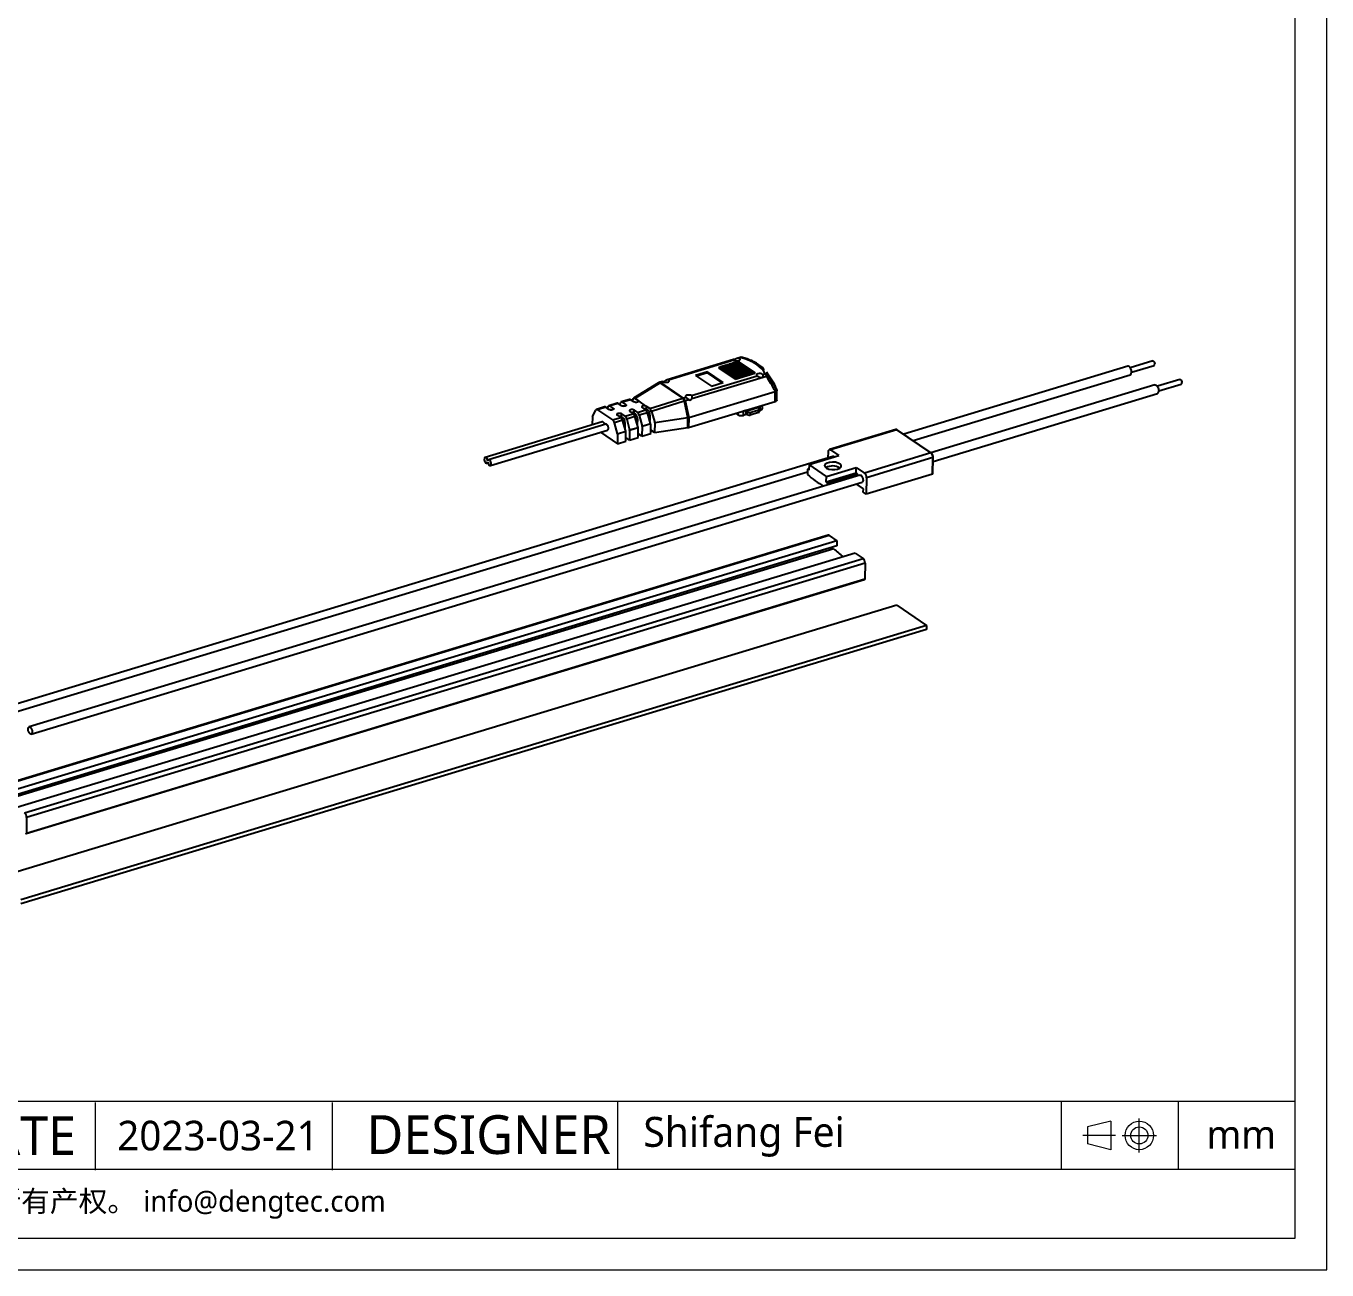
# Model space of a CAD drawing. Header units: millimetres. Extents: x 1044 to 1496, y -6 to 477.
# Drawn here: x 1319.8 to 1495.9, y -6.3 to 162 of the extents above; entities that cross this region are included whole.
import ezdxf

# ---------------------------------------------------------------- set-up
doc = ezdxf.new("R2010")
doc.units = ezdxf.units.MM
doc.layers.get('0').update_dxf_attribs({"color": 8, "lineweight": 30})
doc.layers.get('Defpoints').update_dxf_attribs({"color": 6, "lineweight": 9})
doc.styles.add('微软雅黑-Light', font='')
doc.styles.get('微软雅黑-Light').set_extended_font_data('Microsoft YaHei Light')

msp = doc.modelspace()

# ---------------------------------------------------------------- linework, layer by layer
at = {"color": 7, "linetype": 'Continuous', "lineweight": 25}
for p, q in [((1415.532, 116.864), (1406.546, 114.099)), ((1415.576, 116.797), (1406.759, 114.083)), ((1414.936, 116.218), (1414.887, 116.163)), ((1415.045, 116.251), (1414.936, 116.218)), ((1415.468, 115.855), (1414.936, 116.218)), ((1415.045, 116.251), (1415.587, 115.882)), ((1415.093, 116.225), (1415.045, 116.251)), ((1415.142, 116.281), (1415.093, 116.225)), ((1415.641, 115.851), (1415.093, 116.225)), ((1415.251, 116.314), (1415.142, 116.281)), ((1415.7, 115.9), (1415.142, 116.281)), ((1415.251, 116.314), (1415.837, 115.914)), ((1415.299, 116.288), (1415.251, 116.314)), ((1415.348, 116.343), (1415.299, 116.288)), ((1415.901, 115.877), (1415.299, 116.288)), ((1415.457, 116.376), (1415.348, 116.343)), ((1415.968, 115.92), (1415.348, 116.343)), ((1415.457, 116.376), (1416.126, 115.92)), ((1415.505, 116.35), (1415.457, 116.376)), ((1415.554, 116.405), (1415.505, 116.35)), ((1416.2, 115.876), (1415.505, 116.35)), ((1415.663, 116.438), (1415.554, 116.405)), ((1416.279, 115.911), (1415.554, 116.405)), ((1415.663, 116.438), (1416.471, 115.888)), ((1415.711, 116.413), (1415.663, 116.438)), ((1415.76, 116.468), (1415.711, 116.413)), ((1416.565, 115.83), (1415.711, 116.413)), ((1415.869, 116.501), (1415.76, 116.468)), ((1416.671, 115.846), (1415.76, 116.468)), ((1415.869, 116.501), (1418.079, 114.994)), ((1415.917, 116.475), (1415.869, 116.501)), ((1415.966, 116.53), (1415.917, 116.475)), ((1418.126, 114.968), (1415.917, 116.475)), ((1416.075, 116.563), (1415.966, 116.53)), ((1418.175, 115.023), (1415.966, 116.53)), ((1416.448, 117.146), (1416.045, 117.022)), ((1416.075, 116.563), (1418.285, 115.056)), ((1416.123, 116.537), (1416.075, 116.563)), ((1416.172, 116.593), (1416.123, 116.537)), ((1418.332, 115.031), (1416.123, 116.537)), ((1416.22, 116.607), (1416.172, 116.593)), ((1418.381, 115.086), (1416.172, 116.593)), ((1418.43, 115.1), (1416.22, 116.607)), ((1416.603, 117.113), (1416.31, 117.022)), ((1472.269, 116.679), (1469.219, 115.755)), ((1409.844, 111.979), (1418.746, 114.635)), ((1420.021, 114.554), (1409.878, 111.527)), ((1412.018, 115.204), (1410.412, 114.717)), ((1410.412, 114.717), (1412.536, 113.268)), ((1412.016, 115.071), (1410.546, 114.625)), ((1412.016, 115.071), (1412.018, 115.204)), ((1414.006, 113.713), (1412.016, 115.071)), ((1414.143, 113.755), (1412.018, 115.204)), ((1413.543, 115.796), (1413.541, 115.707)), ((1413.541, 115.707), (1415.751, 114.2)), ((1413.604, 115.814), (1413.543, 115.796)), ((1413.543, 115.796), (1415.752, 114.289)), ((1413.604, 115.814), (1415.813, 114.307)), ((1413.651, 115.788), (1413.604, 115.814)), ((1413.7, 115.844), (1413.651, 115.788)), ((1415.861, 114.282), (1413.651, 115.788)), ((1413.81, 115.877), (1413.7, 115.844)), ((1415.91, 114.337), (1413.7, 115.844)), ((1413.81, 115.877), (1416.019, 114.37)), ((1413.857, 115.851), (1413.81, 115.877)), ((1413.906, 115.906), (1413.857, 115.851)), ((1416.067, 114.344), (1413.857, 115.851)), ((1414.015, 115.939), (1413.906, 115.906)), ((1416.116, 114.399), (1413.906, 115.906)), ((1414.015, 115.939), (1415.284, 115.074)), ((1414.063, 115.913), (1414.015, 115.939)), ((1414.112, 115.968), (1414.063, 115.913)), ((1415.331, 115.048), (1414.063, 115.913)), ((1414.221, 116.002), (1414.112, 115.968)), ((1415.149, 115.261), (1414.112, 115.968)), ((1414.221, 116.002), (1415.032, 115.449)), ((1414.269, 115.976), (1414.221, 116.002)), ((1414.318, 116.031), (1414.269, 115.976)), ((1415.024, 115.461), (1414.269, 115.976)), ((1414.427, 116.064), (1414.318, 116.031)), ((1415.03, 115.546), (1414.318, 116.031)), ((1414.427, 116.064), (1415.068, 115.627)), ((1414.475, 116.038), (1414.427, 116.064)), ((1414.524, 116.093), (1414.475, 116.038)), ((1415.092, 115.618), (1414.475, 116.038)), ((1414.633, 116.126), (1414.524, 116.093)), ((1415.121, 115.686), (1414.524, 116.093)), ((1414.633, 116.126), (1415.196, 115.743)), ((1414.681, 116.101), (1414.633, 116.126)), ((1414.73, 116.156), (1414.681, 116.101)), ((1415.233, 115.724), (1414.681, 116.101)), ((1414.839, 116.189), (1414.73, 116.156)), ((1415.273, 115.785), (1414.73, 116.156)), ((1414.839, 116.189), (1415.372, 115.826)), ((1414.887, 116.163), (1414.839, 116.189)), ((1415.418, 115.801), (1414.887, 116.163)), ((1415.03, 115.546), (1415.024, 115.461)), ((1415.024, 115.461), (1415.032, 115.449)), ((1415.03, 115.546), (1415.068, 115.627)), ((1415.149, 115.261), (1415.032, 115.449)), ((1415.092, 115.618), (1415.068, 115.627)), ((1415.121, 115.686), (1415.092, 115.618)), ((1415.149, 115.261), (1415.358, 115.079)), ((1415.192, 115.412), (1415.19, 115.316)), ((1415.586, 115.166), (1415.193, 115.434)), ((1415.196, 115.344), (1415.193, 115.434)), ((1415.233, 115.724), (1415.196, 115.743)), ((1415.23, 115.314), (1415.196, 115.344)), ((1415.537, 115.111), (1415.196, 115.344)), ((1415.213, 115.053), (1415.284, 115.074)), ((1415.377, 115.01), (1415.213, 115.053)), ((1415.228, 115.518), (1416.637, 114.557)), ((1415.228, 115.518), (1415.253, 115.508)), ((1415.23, 115.314), (1415.49, 115.137)), ((1415.273, 115.785), (1415.233, 115.724)), ((1415.253, 115.508), (1415.284, 115.575)), ((1416.685, 114.531), (1415.253, 115.508)), ((1415.273, 115.785), (1415.372, 115.826)), ((1415.365, 115.627), (1415.284, 115.575)), ((1416.734, 114.586), (1415.284, 115.575)), ((1415.331, 115.048), (1415.284, 115.074)), ((1415.358, 115.079), (1415.331, 115.048)), ((1415.358, 115.079), (1415.357, 115.016)), ((1415.365, 115.627), (1416.843, 114.62)), ((1415.365, 115.627), (1415.405, 115.607)), ((1415.418, 115.801), (1415.372, 115.826)), ((1415.377, 115.01), (1416.225, 114.432)), ((1415.377, 115.01), (1415.49, 114.94)), ((1415.405, 115.607), (1415.448, 115.666)), ((1416.891, 114.594), (1415.405, 115.607)), ((1415.468, 115.855), (1415.418, 115.801)), ((1415.553, 115.702), (1415.448, 115.666)), ((1416.94, 114.649), (1415.448, 115.666)), ((1415.469, 115.131), (1415.468, 115.042)), ((1415.618, 115.087), (1415.468, 115.042)), ((1415.469, 115.131), (1415.49, 115.137)), ((1415.537, 115.111), (1415.49, 115.137)), ((1415.49, 114.94), (1415.603, 114.952)), ((1416.273, 114.406), (1415.49, 114.94)), ((1415.586, 115.166), (1415.537, 115.111)), ((1415.553, 115.702), (1417.049, 114.682)), ((1415.553, 115.702), (1415.602, 115.675)), ((1415.586, 115.166), (1415.62, 115.176)), ((1415.641, 115.851), (1415.587, 115.882)), ((1415.602, 115.675), (1415.654, 115.728)), ((1417.097, 114.656), (1415.602, 115.675)), ((1416.322, 114.462), (1415.603, 114.952)), ((1415.648, 114.94), (1415.603, 114.952)), ((1415.62, 115.176), (1415.618, 115.087)), ((1415.635, 114.943), (1415.618, 115.087)), ((1415.62, 115.176), (1415.624, 115.14)), ((1416.528, 114.524), (1415.624, 115.14)), ((1415.629, 115.048), (1415.624, 115.14)), ((1416.479, 114.469), (1415.629, 115.048)), ((1415.636, 115.037), (1415.629, 115.048)), ((1415.636, 115.037), (1416.431, 114.495)), ((1415.636, 115.037), (1415.648, 114.94)), ((1415.7, 115.9), (1415.641, 115.851)), ((1415.779, 115.751), (1415.654, 115.728)), ((1417.146, 114.711), (1415.654, 115.728)), ((1415.7, 115.9), (1415.837, 115.914)), ((1415.751, 114.2), (1418.429, 115.012)), ((1415.779, 115.751), (1417.255, 114.744)), ((1415.779, 115.751), (1415.838, 115.717)), ((1415.901, 115.877), (1415.837, 115.914)), ((1415.838, 115.717), (1415.9, 115.764)), ((1417.303, 114.718), (1415.838, 115.717)), ((1416.052, 115.768), (1415.9, 115.764)), ((1417.352, 114.774), (1415.9, 115.764)), ((1415.968, 115.92), (1415.901, 115.877)), ((1415.968, 115.92), (1416.126, 115.92)), ((1416.052, 115.768), (1417.461, 114.807)), ((1416.052, 115.768), (1416.125, 115.724)), ((1416.125, 115.724), (1416.207, 115.757)), ((1417.509, 114.781), (1416.125, 115.724)), ((1416.2, 115.876), (1416.126, 115.92)), ((1416.279, 115.911), (1416.2, 115.876)), ((1417.558, 114.836), (1416.207, 115.757)), ((1416.459, 115.693), (1416.207, 115.757)), ((1416.322, 114.462), (1416.273, 114.406)), ((1416.279, 115.911), (1416.471, 115.888)), ((1416.322, 114.462), (1416.431, 114.495)), ((1416.479, 114.469), (1416.431, 114.495)), ((1416.459, 115.693), (1416.761, 115.487)), ((1416.565, 115.83), (1416.471, 115.888)), ((1416.528, 114.524), (1416.479, 114.469)), ((1416.528, 114.524), (1416.637, 114.557)), ((1416.671, 115.846), (1416.565, 115.83)), ((1416.685, 114.531), (1416.637, 114.557)), ((1416.734, 114.586), (1416.685, 114.531)), ((1416.734, 114.586), (1416.843, 114.62)), ((1416.801, 115.436), (1416.761, 115.487)), ((1416.823, 115.445), (1416.801, 115.436)), ((1416.823, 115.445), (1417.667, 114.869)), ((1416.823, 115.445), (1416.867, 115.421)), ((1416.891, 114.594), (1416.843, 114.62)), ((1416.867, 115.421), (1416.913, 115.479)), ((1417.715, 114.843), (1416.867, 115.421)), ((1416.94, 114.649), (1416.891, 114.594)), ((1417.014, 115.517), (1416.913, 115.479)), ((1417.764, 114.899), (1416.913, 115.479)), ((1416.94, 114.649), (1417.049, 114.682)), ((1417.014, 115.517), (1417.873, 114.932)), ((1417.014, 115.517), (1417.058, 115.494)), ((1417.097, 114.656), (1417.049, 114.682)), ((1417.058, 115.494), (1417.103, 115.552)), ((1417.921, 114.906), (1417.058, 115.494)), ((1417.146, 114.711), (1417.097, 114.656)), ((1417.144, 115.567), (1417.103, 115.552)), ((1417.97, 114.961), (1417.103, 115.552)), ((1417.146, 114.711), (1417.255, 114.744)), ((1417.303, 114.718), (1417.255, 114.744)), ((1417.352, 114.774), (1417.303, 114.718)), ((1417.352, 114.774), (1417.461, 114.807)), ((1417.509, 114.781), (1417.461, 114.807)), ((1417.558, 114.836), (1417.509, 114.781)), ((1417.558, 114.836), (1417.667, 114.869)), ((1417.715, 114.843), (1417.667, 114.869)), ((1417.764, 114.899), (1417.715, 114.843)), ((1417.764, 114.899), (1417.873, 114.932)), ((1417.921, 114.906), (1417.873, 114.932)), ((1417.97, 114.961), (1417.921, 114.906)), ((1417.97, 114.961), (1418.079, 114.994)), ((1418.126, 114.968), (1418.079, 114.994)), ((1418.175, 115.023), (1418.126, 114.968)), ((1418.175, 115.023), (1418.285, 115.056)), ((1418.332, 115.031), (1418.285, 115.056)), ((1418.381, 115.086), (1418.332, 115.031)), ((1418.381, 115.086), (1418.43, 115.1)), ((1418.43, 115.1), (1418.429, 115.012)), ((1419.486, 114.856), (1419.782, 114.944)), ((1421.065, 113.525), (1420.003, 115.141)), ((1468.893, 115.944), (1438.579, 106.757)), ((1439.852, 105.888), (1469.241, 114.795)), ((1469.407, 115.133), (1472.457, 116.057)), ((1405.393, 113.726), (1402.003, 111.625)), ((1405.609, 113.724), (1402.189, 111.605)), ((1405.426, 113.745), (1405.422, 113.743)), ((1405.925, 113.908), (1405.513, 113.781)), ((1408.682, 111.629), (1405.609, 113.724)), ((1405.668, 113.747), (1405.664, 113.745)), ((1405.664, 113.745), (1408.737, 111.649)), ((1406.023, 113.856), (1405.668, 113.747)), ((1412.536, 113.268), (1414.143, 113.755)), ((1415.752, 114.289), (1415.751, 114.2)), ((1415.752, 114.289), (1415.813, 114.307)), ((1415.861, 114.282), (1415.813, 114.307)), ((1415.91, 114.337), (1415.861, 114.282)), ((1415.91, 114.337), (1416.019, 114.37)), ((1416.067, 114.344), (1416.019, 114.37)), ((1416.116, 114.399), (1416.067, 114.344)), ((1416.116, 114.399), (1416.225, 114.432)), ((1416.273, 114.406), (1416.225, 114.432)), ((1421.362, 112.882), (1421.411, 112.679)), ((1421.4, 112.71), (1421.398, 112.723)), ((1472.576, 113.432), (1442.262, 104.245)), ((1475.951, 114.168), (1472.901, 113.243)), ((1473.09, 112.621), (1476.14, 113.546)), ((1399.775, 110.951), (1398.66, 110.613)), ((1400.25, 111.035), (1400.117, 110.786)), ((1401.464, 111.463), (1400.349, 111.125)), ((1401.615, 111.428), (1400.503, 111.091)), ((1400.949, 110.786), (1400.503, 111.091)), ((1402.061, 111.124), (1401.615, 111.428)), ((1401.94, 111.555), (1401.8, 111.301)), ((1402.638, 111.298), (1402.189, 111.605)), ((1402.273, 111.066), (1402.247, 111.058)), ((1403.771, 110.526), (1402.638, 111.298)), ((1404.22, 110.219), (1408.682, 111.629)), ((1408.876, 111.237), (1404.454, 109.841)), ((1408.737, 111.649), (1408.743, 111.65)), ((1408.743, 111.65), (1409.101, 111.757)), ((1408.882, 111.238), (1408.876, 111.237)), ((1409.369, 109.003), (1408.882, 111.238)), ((1409.546, 111.428), (1408.982, 111.26)), ((1408.982, 111.26), (1409.469, 109.025)), ((1409.46, 107.669), (1421.171, 111.164)), ((1409.475, 109.027), (1421.186, 112.522)), ((1421.193, 112.472), (1409.482, 108.977)), ((1421.171, 111.164), (1421.193, 112.472)), ((1421.391, 111.35), (1421.413, 112.66)), ((1442.554, 103.08), (1472.924, 112.284)), ((1396.443, 109.137), (1396.897, 110.019)), ((1398.086, 110.439), (1396.994, 110.108)), ((1398.237, 110.404), (1397.146, 110.074)), ((1397.146, 110.074), (1399.172, 108.692)), ((1398.683, 110.1), (1398.237, 110.404)), ((1398.561, 110.523), (1398.428, 110.274)), ((1399.926, 110.916), (1398.814, 110.579)), ((1399.26, 110.275), (1398.814, 110.579)), ((1398.895, 110.043), (1398.869, 110.035)), ((1399.816, 109.327), (1400.263, 109.023)), ((1400.372, 110.612), (1399.926, 110.916)), ((1400.38, 109.1), (1400.393, 109.502)), ((1400.393, 109.502), (1400.839, 109.198)), ((1400.584, 110.554), (1400.558, 110.547)), ((1400.839, 109.198), (1401.952, 109.535)), ((1401.505, 109.839), (1401.952, 109.535)), ((1402.069, 109.612), (1402.082, 110.014)), ((1402.069, 109.612), (1402.267, 109.477)), ((1402.082, 110.014), (1402.528, 109.709)), ((1402.528, 109.709), (1403.641, 110.047)), ((1403.886, 109.658), (1402.766, 109.319)), ((1402.766, 109.319), (1403.161, 107.839)), ((1403.194, 110.351), (1403.641, 110.047)), ((1403.758, 110.124), (1403.771, 110.526)), ((1403.758, 110.124), (1403.956, 109.989)), ((1404.22, 110.219), (1403.771, 110.526)), ((1404.319, 108.19), (1403.886, 109.658)), ((1404.225, 109.35), (1404.2, 108.593)), ((1404.454, 109.841), (1404.865, 108.341)), ((1416.18, 109.374), (1415.874, 109.583)), ((1416.885, 109.883), (1416.828, 109.868)), ((1416.875, 109.306), (1416.885, 109.883)), ((1417.34, 109.446), (1416.875, 109.306)), ((1417.354, 110.025), (1416.885, 109.883)), ((1417.227, 109.523), (1417.233, 109.878)), ((1417.426, 109.388), (1417.227, 109.523)), ((1417.233, 109.878), (1418.799, 110.352)), ((1417.432, 109.743), (1417.233, 109.878)), ((1417.426, 109.388), (1417.432, 109.743)), ((1417.779, 109.708), (1417.773, 109.353)), ((1418.927, 109.703), (1417.773, 109.353)), ((1417.779, 109.708), (1418.933, 110.058)), ((1418.997, 110.217), (1418.799, 110.352)), ((1418.927, 109.703), (1418.933, 110.058)), ((1419.035, 109.795), (1419.041, 110.15)), ((1419.141, 109.992), (1419.038, 109.961)), ((1419.466, 110.269), (1419.473, 110.657)), ((1397.78, 108.428), (1381.921, 103.621)), ((1398.248, 108.109), (1382.388, 103.302)), ((1396.435, 109.098), (1396.417, 108.014)), ((1399.172, 108.692), (1400.263, 109.023)), ((1400.508, 108.635), (1399.413, 108.303)), ((1399.828, 106.829), (1399.413, 108.303)), ((1400.38, 109.1), (1400.578, 108.965)), ((1400.941, 107.166), (1400.508, 108.635)), ((1400.847, 108.326), (1400.822, 107.57)), ((1402.197, 109.146), (1401.077, 108.807)), ((1401.077, 108.807), (1401.473, 107.327)), ((1401.473, 107.327), (1402.63, 107.678)), ((1402.638, 107.629), (1401.479, 107.278)), ((1402.63, 107.678), (1402.197, 109.146)), ((1402.536, 108.838), (1402.511, 108.082)), ((1402.637, 106.327), (1402.638, 107.629)), ((1403.168, 107.789), (1403.125, 106.475)), ((1403.161, 107.839), (1404.319, 108.19)), ((1404.327, 108.141), (1403.168, 107.789)), ((1404.326, 106.839), (1404.327, 108.141)), ((1404.871, 108.291), (1404.824, 106.979)), ((1404.824, 106.979), (1409.344, 107.644)), ((1404.865, 108.341), (1409.362, 109.002)), ((1409.366, 108.952), (1404.871, 108.291)), ((1409.344, 107.644), (1409.366, 108.952)), ((1409.482, 108.977), (1409.46, 107.669)), ((1382.627, 102.513), (1398.487, 107.319)), ((1397.529, 107.029), (1399.813, 105.471)), ((1399.834, 106.779), (1399.813, 105.471)), ((1399.813, 105.471), (1400.948, 105.815)), ((1399.828, 106.829), (1400.941, 107.166)), ((1400.949, 107.117), (1399.834, 106.779)), ((1400.948, 105.815), (1400.949, 107.117)), ((1401.436, 105.963), (1400.948, 106.295)), ((1401.479, 107.278), (1401.436, 105.963)), ((1401.436, 105.963), (1402.637, 106.327)), ((1403.125, 106.475), (1402.637, 106.807)), ((1403.125, 106.475), (1404.326, 106.839)), ((1404.824, 106.979), (1404.326, 107.319)), ((1437.502, 107.39), (1428.522, 104.669)), ((1437.654, 107.356), (1428.674, 104.634)), ((1437.511, 107.393), (1437.502, 107.39)), ((1442.243, 104.226), (1437.654, 107.356)), ((1442.298, 104.22), (1437.709, 107.35)), ((1428.369, 103.558), (1428.383, 104.384)), ((1428.674, 104.634), (1429.793, 103.871)), ((1442.243, 104.226), (1433.263, 101.505)), ((1428.964, 103.738), (1316.505, 69.657)), ((1382.16, 102.832), (1382.299, 102.874)), ((1382.269, 103.003), (1382.277, 102.998)), ((1382.271, 103.136), (1382.28, 103.139)), ((1382.279, 103.131), (1382.271, 103.136)), ((1425.756, 102.648), (1425.743, 101.893)), ((1425.756, 102.648), (1429.793, 103.871)), ((1428.107, 101.044), (1425.756, 102.648)), ((1428.107, 101.044), (1432.144, 102.268)), ((1432.132, 101.513), (1432.144, 102.268)), ((1432.144, 102.268), (1433.263, 101.505)), ((1442.519, 103.589), (1433.539, 100.868)), ((1442.482, 101.369), (1442.519, 103.589)), ((1442.525, 101.406), (1442.563, 103.626)), ((1316.795, 68.7), (1425.568, 101.664)), ((1432.647, 101.227), (1320.188, 67.145)), ((1425.573, 102.009), (1425.562, 101.315)), ((1425.573, 102.009), (1425.746, 102.061)), ((1425.743, 101.893), (1425.573, 102.009)), ((1428.095, 100.29), (1432.132, 101.513)), ((1428.095, 100.29), (1428.107, 101.044)), ((1428.265, 100.174), (1432.302, 101.397)), ((1432.302, 101.397), (1432.132, 101.513)), ((1432.297, 101.121), (1432.302, 101.397)), ((1442.482, 101.369), (1433.502, 98.648)), ((1433.539, 100.868), (1433.502, 98.648)), ((1320.478, 66.188), (1432.937, 100.27)), ((1428.265, 100.174), (1428.095, 100.29)), ((1428.26, 99.897), (1428.265, 100.174)), ((1433.113, 99.362), (1432.137, 100.027)), ((1433.105, 98.918), (1433.113, 99.362)), ((1433.502, 98.648), (1433.105, 98.918)), ((1428.328, 93.102), (1314.839, 58.708)), ((1428.48, 93.067), (1314.991, 58.673)), ((1429.524, 91.637), (1316.035, 57.244)), ((1429.536, 92.348), (1316.047, 57.954)), ((1428.48, 93.067), (1429.536, 92.348)), ((1429.536, 92.348), (1429.524, 91.637)), ((1429.113, 91.244), (1315.624, 56.85)), ((1432.014, 90.657), (1318.525, 56.263)), ((1319.581, 55.544), (1433.07, 89.938)), ((1432.014, 90.657), (1433.07, 89.938)), ((1433.345, 89.301), (1319.856, 54.907)), ((1433.345, 89.301), (1433.31, 87.17)), ((1319.793, 52.719), (1433.282, 87.113)), ((1319.821, 52.776), (1433.31, 87.17)), ((1437.625, 83.614), (1315.074, 46.474)), ((1437.625, 83.614), (1441.648, 80.871)), ((1441.639, 80.338), (1319.087, 43.198)), ((1441.648, 80.871), (1319.096, 43.73)), ((1441.648, 80.871), (1441.639, 80.338)), ((1319.856, 54.907), (1319.821, 52.776))]:
    msp.add_line(p, q, dxfattribs=at)
at = {"color": 8, "linetype": 'Continuous', "lineweight": 25}
for p, q in [((1402.632, 111.112), (1402.638, 111.298)), ((1399.254, 110.088), (1399.26, 110.275)), ((1400.943, 110.6), (1400.949, 110.786)), ((1402.267, 109.477), (1402.068, 109.417)), ((1403.956, 109.989), (1403.757, 109.928)), ((1404.225, 109.35), (1403.997, 109.281)), ((1416.18, 109.374), (1416.185, 109.676)), ((1419.141, 109.992), (1419.151, 110.561)), ((1400.578, 108.965), (1400.379, 108.905)), ((1400.847, 108.326), (1400.619, 108.257)), ((1402.536, 108.838), (1402.308, 108.769))]:
    msp.add_line(p, q, dxfattribs=at)
at = {"color": 7, "linetype": 'Continuous', "lineweight": 25, "flags": 128}
for points in [[(1415.576, 116.797), (1415.698, 116.729), (1415.868, 116.69), (1416.056, 116.686), (1416.229, 116.717), (1416.357, 116.778), (1416.418, 116.859), (1416.401, 116.946), (1416.31, 117.022)], [(1419.782, 114.944), (1419.618, 115.27), (1419.38, 115.587), (1419.07, 115.892), (1418.693, 116.18), (1418.253, 116.449), (1417.753, 116.696), (1417.201, 116.918), (1416.603, 117.113)], [(1472.269, 116.679), (1472.297, 116.683), (1472.368, 116.657), (1472.438, 116.587), (1472.497, 116.483), (1472.535, 116.363), (1472.547, 116.243)], [(1419.486, 114.856), (1419.366, 114.924), (1419.197, 114.964), (1419.009, 114.97), (1418.835, 114.94), (1418.705, 114.879), (1418.642, 114.799), (1418.656, 114.712), (1418.746, 114.635)], [(1469.241, 114.795), (1469.301, 114.829), (1469.378, 114.951), (1469.407, 115.138), (1469.385, 115.359), (1469.314, 115.582), (1469.206, 115.773), (1469.076, 115.902), (1468.946, 115.95), (1468.893, 115.944)], [(1406.023, 113.856), (1406.15, 113.804), (1406.309, 113.777), (1406.477, 113.779), (1406.631, 113.808), (1406.748, 113.862), (1406.814, 113.932), (1406.817, 114.01), (1406.759, 114.083)], [(1421.398, 112.723), (1421.238, 113.217), (1421.065, 113.525)], [(1472.576, 113.432), (1472.628, 113.439), (1472.759, 113.391), (1472.888, 113.261), (1472.997, 113.071), (1473.068, 112.848), (1473.09, 112.626)], [(1475.951, 114.168), (1475.98, 114.171), (1476.05, 114.145), (1476.121, 114.075), (1476.179, 113.972), (1476.218, 113.851), (1476.23, 113.731)], [(1402.638, 111.298), (1402.692, 111.24), (1402.694, 111.177), (1402.643, 111.119), (1402.548, 111.076), (1402.422, 111.053), (1402.286, 111.054), (1402.159, 111.078), (1402.061, 111.124)], [(1408.982, 111.26), (1408.97, 111.258), (1408.958, 111.255), (1408.946, 111.252), (1408.933, 111.249), (1408.921, 111.247), (1408.908, 111.244), (1408.895, 111.241), (1408.882, 111.238)], [(1409.844, 111.979), (1409.718, 112.031), (1409.56, 112.06), (1409.392, 112.059), (1409.237, 112.031), (1409.118, 111.978), (1409.051, 111.908), (1409.045, 111.831), (1409.101, 111.757)], [(1421.391, 111.35), (1421.39, 111.34), (1421.383, 111.31), (1421.366, 111.281), (1421.342, 111.253), (1421.31, 111.227), (1421.27, 111.203), (1421.223, 111.182), (1421.171, 111.164)], [(1399.26, 110.275), (1399.314, 110.216), (1399.316, 110.153), (1399.265, 110.096), (1399.17, 110.052), (1399.044, 110.029), (1398.908, 110.03), (1398.781, 110.055), (1398.683, 110.1)], [(1400.393, 109.502), (1400.295, 109.547), (1400.168, 109.572), (1400.032, 109.573), (1399.906, 109.55), (1399.811, 109.506), (1399.761, 109.448), (1399.762, 109.385), (1399.816, 109.327)], [(1400.949, 110.786), (1401.003, 110.728), (1401.005, 110.665), (1400.954, 110.608), (1400.859, 110.564), (1400.733, 110.541), (1400.597, 110.542), (1400.47, 110.567), (1400.372, 110.612)], [(1402.082, 110.014), (1401.984, 110.059), (1401.857, 110.084), (1401.721, 110.085), (1401.595, 110.062), (1401.5, 110.018), (1401.45, 109.96), (1401.451, 109.897), (1401.505, 109.839)], [(1403.771, 110.526), (1403.673, 110.571), (1403.546, 110.596), (1403.41, 110.597), (1403.284, 110.573), (1403.189, 110.53), (1403.139, 110.472), (1403.14, 110.409), (1403.194, 110.351)], [(1418.933, 110.058), (1418.97, 110.072), (1419.001, 110.089), (1419.023, 110.109), (1419.037, 110.13), (1419.041, 110.153), (1419.036, 110.175), (1419.021, 110.197), (1418.997, 110.217)], [(1398.108, 108.067), (1398.099, 108.099), (1398.037, 108.245), (1397.953, 108.359), (1397.862, 108.423), (1397.78, 108.428)], [(1398.487, 107.319), (1398.491, 107.321), (1398.558, 107.377), (1398.595, 107.486), (1398.598, 107.63), (1398.565, 107.786), (1398.501, 107.932), (1398.418, 108.044), (1398.326, 108.105), (1398.248, 108.109)], [(1428.383, 104.384), (1428.39, 104.466), (1428.408, 104.539), (1428.435, 104.598), (1428.471, 104.641), (1428.515, 104.667), (1428.565, 104.674), (1428.619, 104.664), (1428.674, 104.634)], [(1382.271, 103.136), (1382.239, 103.293), (1382.177, 103.439), (1382.094, 103.553), (1382.002, 103.616), (1381.916, 103.62), (1381.85, 103.563), (1381.812, 103.454), (1381.81, 103.311), (1381.843, 103.154), (1381.906, 103.009), (1381.99, 102.897), (1382.082, 102.835), (1382.167, 102.834), (1382.233, 102.893), (1382.269, 103.003)], [(1382.277, 102.998), (1382.309, 102.841), (1382.371, 102.695), (1382.454, 102.581), (1382.546, 102.518), (1382.632, 102.514), (1382.698, 102.571), (1382.736, 102.68), (1382.738, 102.823), (1382.705, 102.98), (1382.642, 103.125), (1382.558, 103.237), (1382.466, 103.299), (1382.381, 103.3), (1382.315, 103.241), (1382.279, 103.131)], [(1429.629, 102.036), (1429.92, 102.166), (1430.087, 102.338), (1430.105, 102.528), (1429.973, 102.71), (1429.708, 102.859), (1429.347, 102.956), (1428.937, 102.988), (1428.535, 102.949), (1428.194, 102.846), (1427.961, 102.692), (1427.868, 102.508), (1427.925, 102.319), (1428.127, 102.151), (1428.446, 102.025), (1428.838, 101.96), (1429.251, 101.964), (1429.629, 102.036)], [(1432.647, 101.227), (1432.691, 101.232), (1432.8, 101.192), (1432.907, 101.085), (1432.998, 100.926), (1433.057, 100.74), (1433.075, 100.555), (1433.051, 100.4), (1432.987, 100.298), (1432.937, 100.27)], [(1433.31, 87.17), (1433.308, 87.153), (1433.305, 87.139), (1433.299, 87.127), (1433.292, 87.118), (1433.283, 87.113), (1433.282, 87.113)], [(1320.616, 66.473), (1320.592, 66.318), (1320.528, 66.216), (1320.435, 66.183), (1320.326, 66.223), (1320.218, 66.33), (1320.128, 66.489), (1320.069, 66.675), (1320.05, 66.86), (1320.074, 67.015), (1320.138, 67.117), (1320.232, 67.151), (1320.341, 67.111), (1320.448, 67.003), (1320.539, 66.844), (1320.598, 66.658), (1320.616, 66.473)], [(1319.763, 52.726), (1319.774, 52.72), (1319.784, 52.718), (1319.794, 52.719), (1319.803, 52.724), (1319.81, 52.733), (1319.816, 52.745), (1319.819, 52.759), (1319.821, 52.776)]]:
    msp.add_lwpolyline(points, dxfattribs=at)
at = {"color": 8, "linetype": 'Continuous', "lineweight": 25, "flags": 128}
for points in [[(1420.003, 115.141), (1420.03, 115.098), (1420.205, 114.752)], [(1442.519, 103.589), (1442.534, 103.595), (1442.547, 103.602), (1442.556, 103.61), (1442.561, 103.618), (1442.563, 103.626)]]:
    msp.add_lwpolyline(points, dxfattribs=at)
at = {"color": 7, "linetype": 'Continuous', "lineweight": 25}
for centre, radius, start, end in [((1416.595, 116.669), 0.5, 73.82734, 107.1059), ((1472.377, 116.211), 0.173, 297.62753, 10.66138), ((1419.829, 114.487), 0.459, 35.11762, 95.8387), ((1419.322, 114.394), 0.717, 12.91587, 50.11481), ((1419.811, 114.934), 0.434, 299.00598, 335.1563), ((1405.656, 113.301), 0.5, 117.9875, 121.79313), ((1405.66, 113.303), 0.5, 107.1059, 117.9875), ((1405.8, 113.299), 0.467, 106.93587, 114.19307), ((1421.332, 112.68), 0.0792, 10.29026, 32.81668), ((1421.323, 112.663), 0.0896, 359.22393, 31.18045), ((1476.06, 113.699), 0.173, 297.6276, 10.66139), ((1408.873, 111.203), 0.467, 106.93587, 114.19307), ((1407.795, 110.945), 1.12, 15.14176, 37.6267), ((1407.872, 111.128), 1.01, 6.19217, 31.03911), ((1407.877, 111.129), 1.01, 6.19358, 31.03854), ((1408.283, 111.1), 0.717, 12.91453, 50.11615), ((1421.016, 112.473), 0.177, 359.63909, 15.91501), ((1421.057, 112.464), 0.168, 6.76905, 23.65637), ((1472.776, 112.567), 0.32, 297.62753, 10.66144), ((1397.041, 109.956), 0.157, 48.27636, 156.48622), ((1400.099, 108.596), 0.578, 60.84963, 95.295), ((1401.787, 109.108), 0.578, 60.84937, 95.29527), ((1403.476, 109.619), 0.578, 60.8499, 95.29473), ((1416.61, 110.174), 0.908, 241.7537, 287.0174), ((1417.641, 109.787), 0.454, 241.75407, 287.01701), ((1417.646, 110.142), 0.454, 241.75407, 287.01701), ((1418.91, 109.832), 0.13, 277.31692, 343.61743), ((1419.091, 110.38), 0.391, 277.31644, 343.61787), ((1396.525, 109.099), 0.0904, 155.18396, 180.8223), ((1398.718, 108.141), 0.714, 13.10289, 50.55085), ((1409.226, 108.464), 0.828, 278.1767, 286.39177), ((1409.062, 108.955), 0.304, 359.41146, 8.92863), ((1409.074, 108.947), 0.3, 1.25819, 10.86573), ((1409.296, 108.982), 0.179, 357.97687, 14.14705), ((1409.305, 108.978), 0.177, 359.62664, 15.92021), ((1399.659, 106.78), 0.175, 359.64308, 16.0856), ((1441.706, 103.615), 0.814, 358.15742, 48.66366), ((1428.96, 100.602), 1.853, 58.21129, 119.87006), ((1429.001, 103.534), 0.207, 43.46435, 100.14511), ((1433.117, 109.447), 11.1, 227.10887, 241.00397), ((1432.726, 100.894), 0.814, 358.15742, 48.66366), ((1442.476, 101.421), 0.0521, 277.30714, 343.62874), ((1428.369, 92.928), 0.178, 51.25458, 103.20209), ((1429.132, 91.605), 0.416, 208.30047, 251.57314), ((1438.224, 100.676), 13.114, 225.99205, 233.28797), ((1432.532, 89.327), 0.814, 358.15737, 48.66375), ((1319.043, 54.933), 0.814, 358.15737, 48.66375)]:
    msp.add_arc(centre, radius, start, end, dxfattribs=at)
at = {"color": 8, "linetype": 'Continuous', "lineweight": 25}
for centre, radius, start, end in [((1416.491, 116.97), 0.181, 51.77551, 103.45309), ((1416.704, 117.001), 0.15, 78.31011, 132.40003), ((1405.499, 113.523), 0.229, 61.42591, 117.6338), ((1405.545, 113.489), 0.282, 65.17406, 115.97523), ((1405.549, 113.491), 0.282, 65.17349, 115.97576), ((1405.556, 113.605), 0.181, 51.77478, 103.45382), ((1437.541, 107.214), 0.182, 51.51521, 99.70455), ((1437.675, 107.296), 0.0631, 57.64685, 109.51363), ((1442.265, 104.167), 0.0631, 57.60761, 109.51312)]:
    msp.add_arc(centre, radius, start, end, dxfattribs=at)
at = {"color": 7, "linetype": 'Continuous', "lineweight": 25}
for centre, major_axis, ratio, start_param, end_param in [((1406.38, 114.379), (0.415, 0.508), 0.3736992, 3.4381349, 4.1153755), ((1399.926, 110.474), (-0.153, 0.476), 0.5006758, 5.7112648, 6.2746965), ((1400.488, 110.645), (-0.137, 0.481), 0.5167211, 5.7287097, 6.7759072), ((1401.615, 110.986), (-0.153, 0.476), 0.5006758, 5.7112648, 6.2746965), ((1402.182, 111.148), (-0.147, 0.492), 0.5050052, 5.7272445, 6.7439927), ((1402.412, 110.586), (-0.137, 0.481), 0.5167211, 5.7287097, 6.2921413), ((1409.496, 112.254), (-0.237, 0.868), 0.4320318, 2.689806, 3.613553), ((1420.972, 113.292), (-0.211, 0.771), 0.4320318, 3.1516795, 3.2283125), ((1420.923, 113.281), (-0.279, 0.806), 0.5058469, 3.1196858, 3.1963188), ((1398.237, 109.962), (-0.153, 0.476), 0.5006758, 5.7112648, 6.2746965), ((1398.799, 110.133), (-0.137, 0.481), 0.5167211, 5.7287097, 6.7759072), ((1399.034, 109.562), (-0.137, 0.481), 0.5167211, 5.7287097, 6.2921413), ((1400.723, 110.074), (-0.137, 0.481), 0.5167211, 5.7287097, 6.2921413), ((1400.825, 108.751), (-0.137, 0.481), 0.5167211, 4.6815121, 5.7287097), ((1401.951, 109.093), (-0.153, 0.476), 0.5006758, 4.6640673, 5.7112648), ((1402.253, 109.031), (-0.137, 0.481), 0.5167211, 4.1579133, 5.7287097), ((1402.514, 109.263), (-0.137, 0.481), 0.5167211, 4.6815121, 5.7287097), ((1403.64, 109.605), (-0.153, 0.476), 0.5006758, 4.6640673, 5.7112648), ((1403.942, 109.543), (-0.137, 0.481), 0.5167211, 4.1579133, 5.7287097), ((1404.197, 109.774), (-0.134, 0.482), 0.5317854, 4.7035302, 5.7202784), ((1400.262, 108.581), (-0.153, 0.476), 0.5006758, 4.6640673, 5.7112648), ((1400.564, 108.519), (-0.137, 0.481), 0.5167211, 4.1579133, 5.7287097), ((1402.581, 107.667), (-0.0306, 0.0952), 0.5006758, 4.1404685, 4.6640673), ((1403.111, 107.828), (-0.0273, 0.0962), 0.5167211, 4.1579133, 4.6815121), ((1404.27, 108.179), (-0.0306, 0.0952), 0.5006758, 4.1404685, 4.6640673), ((1404.813, 108.331), (-0.0297, 0.0964), 0.5268456, 4.128627, 4.6522258), ((1409.241, 109.793), (-0.123, 0.79), 0.4772638, 3.1377303, 3.1552434), ((1409.212, 109.786), (-0.168, 0.832), 0.5616057, 3.1114233, 3.1289363), ((1409.2, 109.076), (0.498, 0.062), 0.1954949, 5.0341149, 5.2593349), ((1409.2, 109.076), (0.501, 0.039), 0.2867032, 5.0455703, 5.2707903), ((1409.261, 109.797), (-0.211, 0.771), 0.4320318, 3.1341664, 3.1516795), ((1409.212, 109.786), (-0.279, 0.806), 0.5058469, 3.1021727, 3.1196858), ((1400.892, 107.156), (-0.0306, 0.0952), 0.5006758, 4.1404685, 4.6640673), ((1401.422, 107.316), (-0.0273, 0.0962), 0.5167211, 4.1579133, 4.6815121)]:
    msp.add_ellipse(centre, major_axis=major_axis, ratio=ratio, start_param=start_param, end_param=end_param, dxfattribs=at)
for points, knots in [([(1416.31, 117.022), (1416.303, 117.026), (1416.271, 117.041), (1416.2, 117.053), (1416.088, 117.039), (1415.952, 116.991), (1415.823, 116.928), (1415.712, 116.884), (1415.629, 116.866), (1415.556, 116.865), (1415.516, 116.866), (1415.522, 116.846), (1415.552, 116.817), (1415.573, 116.799), (1415.576, 116.797)], [0, 0, 0, 0, 0.0216078, 0.1037791, 0.1918162, 0.2976428, 0.4269035, 0.4970216, 0.5673319, 0.6644014, 0.7968812, 0.9004665, 0.9870208, 1, 1, 1, 1]), ([(1419.739, 115.475), (1419.616, 115.605), (1419.35, 115.887), (1418.807, 116.271), (1418.145, 116.633), (1417.447, 116.928), (1416.952, 117.081), (1416.735, 117.149)], [0, 0, 0, 0, 0.182953, 0.39716318, 0.61417936, 0.83094088, 1, 1, 1, 1]), ([(1417.088, 115.543), (1417.076, 115.558), (1417.037, 115.609), (1416.849, 115.712), (1416.482, 115.814), (1415.978, 115.846), (1415.486, 115.794), (1415.183, 115.663), (1415.056, 115.543), (1415.042, 115.484), (1415.038, 115.463)], [0, 0, 0, 0, 0.0389119, 0.1294126, 0.3109339, 0.4971908, 0.6797173, 0.8578584, 0.9474669, 1, 1, 1, 1]), ([(1415.121, 115.686), (1415.133, 115.696), (1415.155, 115.716), (1415.183, 115.734), (1415.196, 115.743)], [0, 0, 0, 0, 0.5170576, 1, 1, 1, 1]), ([(1415.228, 115.518), (1415.227, 115.518), (1415.208, 115.491), (1415.2, 115.462), (1415.193, 115.434)], [0, 0, 0, 0, 0.014058, 1, 1, 1, 1]), ([(1415.468, 115.042), (1415.409, 115.076), (1415.301, 115.138), (1415.205, 115.24), (1415.197, 115.305), (1415.193, 115.333)], [0, 0, 0, 0, 0.3992563, 0.7344624, 1, 1, 1, 1]), ([(1415.23, 115.314), (1415.257, 115.283), (1415.315, 115.217), (1415.415, 115.161), (1415.469, 115.131)], [0, 0, 0, 0, 0.46060736, 1, 1, 1, 1]), ([(1415.468, 115.855), (1415.48, 115.858), (1415.518, 115.868), (1415.559, 115.877), (1415.587, 115.882)], [0, 0, 0, 0, 0.3141382, 1, 1, 1, 1]), ([(1416.459, 115.693), (1416.526, 115.649), (1416.652, 115.567), (1416.726, 115.512), (1416.761, 115.487)], [0, 0, 0, 0, 0.531879, 1, 1, 1, 1]), ([(1416.671, 115.846), (1416.751, 115.822), (1416.899, 115.776), (1417.066, 115.678), (1417.118, 115.605), (1417.144, 115.567)], [0, 0, 0, 0, 0.3610764, 0.6741216, 1, 1, 1, 1]), ([(1418.746, 114.635), (1418.752, 114.631), (1418.784, 114.614), (1418.854, 114.574), (1418.964, 114.512), (1419.097, 114.445), (1419.225, 114.4), (1419.336, 114.406), (1419.42, 114.451), (1419.497, 114.546), (1419.54, 114.668), (1419.538, 114.779), (1419.51, 114.834), (1419.489, 114.853), (1419.486, 114.856)], [0, 0, 0, 0, 0.0216073, 0.1037788, 0.1918168, 0.2976439, 0.4269047, 0.4970226, 0.5673309, 0.6644005, 0.7968823, 0.9004662, 0.9870204, 1, 1, 1, 1]), ([(1421.211, 112.531), (1421.006, 112.888), (1420.616, 113.567), (1420.213, 114.237), (1420.021, 114.554)], [0, 0, 0, 0, 0.5255391, 1, 1, 1, 1]), ([(1420.205, 114.752), (1420.397, 114.431), (1420.802, 113.755), (1421.194, 113.07), (1421.4, 112.71)], [0, 0, 0, 0, 0.4747123, 1, 1, 1, 1]), ([(1405.929, 113.902), (1405.927, 113.904), (1405.919, 113.912), (1405.949, 113.898), (1405.991, 113.875), (1406.021, 113.858), (1406.023, 113.856)], [0, 0, 0, 0, 0.159736, 0.564123, 0.9710324, 1, 1, 1, 1]), ([(1406.759, 114.083), (1406.74, 114.094), (1406.699, 114.118), (1406.603, 114.119), (1406.469, 114.076), (1406.365, 114.01), (1406.306, 113.967), (1406.304, 113.965)], [0, 0, 0, 0, 0.1688572, 0.3596342, 0.624894, 0.9856118, 1, 1, 1, 1]), ([(1421.211, 112.531), (1421.25, 112.554), (1421.326, 112.6), (1421.388, 112.663), (1421.396, 112.696), (1421.4, 112.71)], [0, 0, 0, 0, 0.3590706, 0.7187747, 1, 1, 1, 1]), ([(1409.101, 111.757), (1409.118, 111.744), (1409.155, 111.714), (1409.244, 111.647), (1409.372, 111.551), (1409.477, 111.474), (1409.538, 111.433), (1409.546, 111.428)], [0, 0, 0, 0, 0.1507453, 0.341025, 0.600164, 0.9520955, 1, 1, 1, 1]), ([(1409.878, 111.527), (1409.887, 111.55), (1409.923, 111.633), (1409.947, 111.762), (1409.926, 111.891), (1409.883, 111.953), (1409.85, 111.975), (1409.844, 111.979)], [0, 0, 0, 0, 0.1304844, 0.4882758, 0.7195526, 0.9524885, 1, 1, 1, 1]), ([(1421.413, 112.662), (1421.41, 112.646), (1421.403, 112.61), (1421.341, 112.546), (1421.263, 112.505), (1421.224, 112.484)], [0, 0, 0, 0, 0.28123157, 0.6409319, 1, 1, 1, 1]), ([(1437.709, 107.35), (1437.677, 107.369), (1437.615, 107.404), (1437.548, 107.396), (1437.516, 107.392)], [0, 0, 0, 0, 0.53038873, 1, 1, 1, 1]), ([(1442.515, 103.896), (1442.512, 103.907), (1442.495, 103.979), (1442.425, 104.096), (1442.35, 104.184), (1442.304, 104.216), (1442.298, 104.22)], [0, 0, 0, 0, 0.07883041, 0.51040043, 0.94476978, 1, 1, 1, 1]), ([(1442.563, 103.626), (1442.562, 103.667), (1442.559, 103.756), (1442.531, 103.847), (1442.515, 103.896)], [0, 0, 0, 0, 0.4607441, 1, 1, 1, 1])]:
    msp.add_open_spline(points, degree=3, knots=knots, dxfattribs=at)
at = {"layer": 'Defpoints'}
for p, q in [((1048.742, 16.497), (1491.498, 16.497)), ((1329.129, 16.313), (1329.129, 7.149)), ((1361.205, 16.313), (1361.205, 7.149)), ((1399.812, 16.497), (1399.812, 7.241)), ((1459.903, 16.497), (1459.903, 7.241)), ((1475.701, 16.497), (1475.701, 7.241)), ((1470.461, 9.555), (1470.461, 14.183)), ((1466.606, 13.797), (1463.426, 13.026)), ((1463.426, 13.026), (1463.426, 10.712)), ((1466.619, 13.801), (1466.619, 9.94)), ((1467.216, 11.869), (1462.829, 11.869)), ((1466.619, 9.94), (1463.426, 10.712)), ((1468.147, 11.869), (1472.775, 11.869)), ((1491.498, 7.241), (1118.163, 7.241))]:
    msp.add_line(p, q, dxfattribs=at)
for points in [[(1495.862, -6.336), (1495.862, 312.264), (1044.422, 312.264), (1044.422, -6.336)], [(1491.542, -2.016), (1491.542, 307.944), (1048.742, 307.944), (1048.742, -2.016)]]:
    msp.add_lwpolyline(points, close=True, dxfattribs=at)
for radius in [1.928, 1.157]:
    msp.add_circle((1470.461, 11.869), radius, dxfattribs=at)

# ---------------------------------------------------------------- texts
at = {"layer": 'Defpoints', "style": '微软雅黑-Light'}
for s, height, p in [('DATE', 5.1933, (1309.741, 9.244)), ('DESIGNER', 5.2452, (1365.861, 9.357))]:
    msp.add_text(s, height=height, dxfattribs=at).set_placement(p)
for s, insert, char_height, width, attachment_point in [('Shifang Fei', (1416.963, 11.671), 4.04959, 30.59969, 5), ('2023-03-21', (1332.126, 13.853), 4.0095, 25.55911, 1), ('mm', (1479.566, 13.938), 3.8568, 8.92692, 1), ('除非事先得到权利人的书面批准，否则不允许以任何形式复制或向第三方披露本文件中的数据和信息，德恩基 拥有所有产权。 info@dengtec.com', (1119.609, 2.497), 2.854, 372.68416, 4)]:
    msp.add_mtext(s, dxfattribs=dict(at, insert=insert, char_height=char_height, width=width, attachment_point=attachment_point))

doc.saveas('drawing.dxf')
